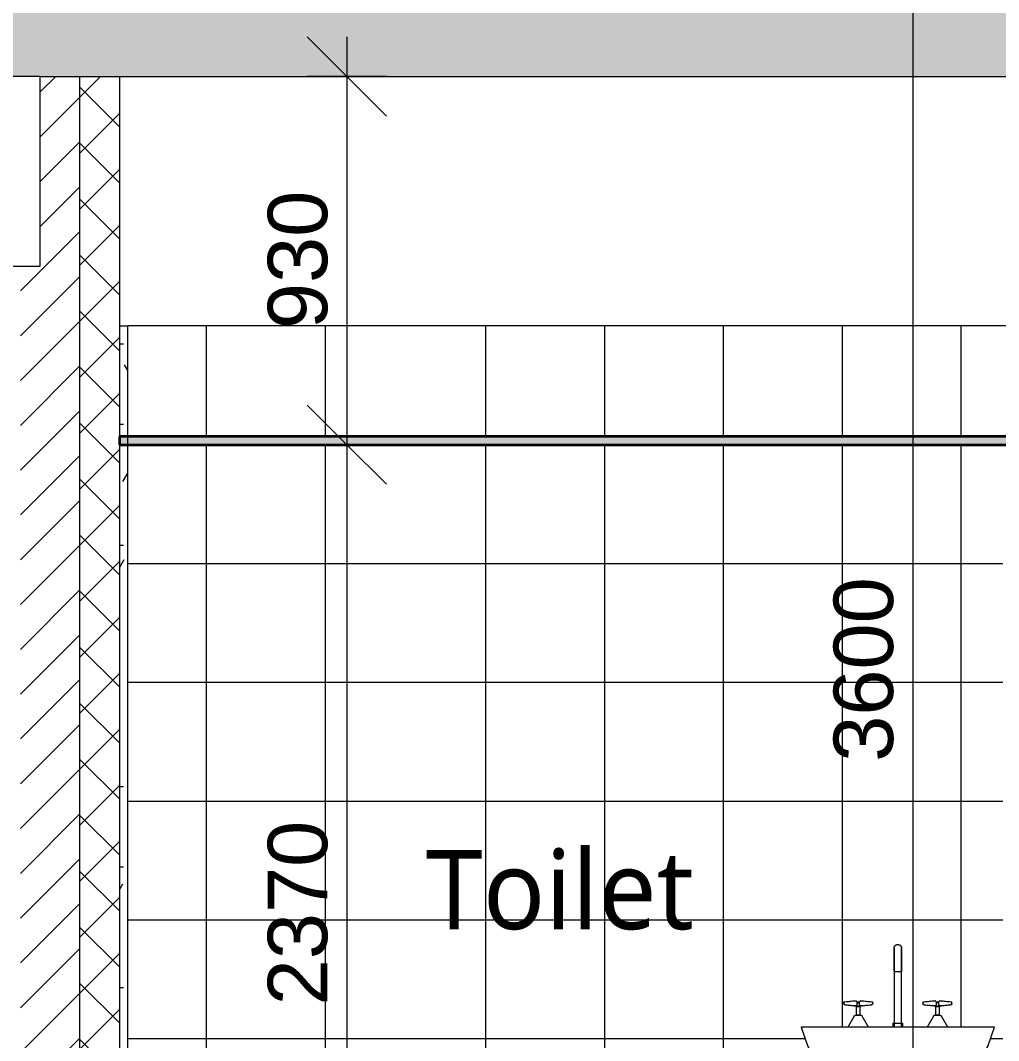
# Model space of a CAD drawing. Header units: millimetres. Extents: x -25665 to 25841, y -6376 to 15610.
# Drawn here: x 1872 to 4342, y 1315 to 3891 of the extents above; entities that cross this region are included whole.
import ezdxf

# ---------------------------------------------------------------- set-up
doc = ezdxf.new("R2010")
doc.units = ezdxf.units.MM
for name, color, linetype, lineweight in [('A-ANNO-DIMS', 211, 'Continuous', 9), ('A-ANNO-DIMS-100', 211, 'Continuous', 9), ('A-AREA-IDEN', 2, 'Continuous', 9), ('A-CLNG', 13, 'Continuous', 9), ('A-CLNG-PATT', 13, 'Continuous', 35), ('A-DETL-GENF', 92, 'Continuous', 9), ('A-DETL-THIN', 151, 'Continuous', 9), ('A-WALL', 113, 'Continuous', 9), ('A-WALL-PATT', 111, 'Continuous', 18), ('P-SANR-FIXT', 6, 'Continuous', 9)]:
    doc.layers.add(name, color=color, linetype=linetype, lineweight=lineweight)
doc.styles.add('Arial_4', font='arial.ttf', dxfattribs={"height": 150})
doc.styles.add('Lucida Sans Unicode', font='l_10646.ttf', dxfattribs={"height": 200})
doc.dimstyles.new('100', dxfattribs={"dimscale": 304.8, "dimtxt": 153.03891, "dimasz": 0.656168, "dimexe": 0.328084, "dimexo": 0.0625, "dimgap": 0.016404, "dimtad": 1, "dimdec": 0, "dimzin": 0, "dimdsep": 46, "dimtxsty": 'Arial_4', "dimblk1": 'OBLIQUE', "dimblk2": 'OBLIQUE', "dimsah": 1, "dimcen": 0.09, "dimdle": 0.328084, "dimazin": 0, "dimtfac": 1, "dimtdec": 4, "dimtix": 1, "dimtmove": 0, "dimatfit": 3, "dimfxl": 0.328084, "dimfxlon": 1, "dimtvp": 1, "dimtolj": 1, "dimtzin": 0, "dimarcsym": 2})

# ---------------------------------------------------------------- blocks, each defined once
blk = doc.blocks.new('Wall_Basin_with_optional_pedestal_taps_or_mixer_13910 - 500w x 420d wall w taps-606161-Section - D')
at = {"layer": 'P-SANR-FIXT'}
for p, q in [((4077.7, 1488.7), (4077.7, 1349.5)), ((4087.3, 1488.7), (4078, 1488.7)), ((4096.5, 1488.7), (4087.3, 1488.7)), ((4096.8, 1349.5), (4096.8, 1488.7)), ((4074.6, 1359.5), (4074.6, 1349.5)), ((4074.6, 1359.5), (4100, 1359.5)), ((4100, 1349.5), (4100, 1359.5))]:
    blk.add_line(p, q, dxfattribs=at)
at = {"layer": 'P-SANR-FIXT', "flags": 128}
for points in [[(4077.7, 1548.4), (4077.7, 1548.8), (4077.8, 1549.2), (4077.8, 1549.6), (4077.8, 1550), (4077.9, 1550.3), (4078, 1550.7), (4078.1, 1551.1), (4078.2, 1551.4), (4078.3, 1551.8), (4078.5, 1552.2), (4078.6, 1552.5), (4078.8, 1552.8), (4079, 1553.2), (4079.2, 1553.5), (4079.4, 1553.8), (4079.6, 1554.1), (4079.8, 1554.4), (4080.1, 1554.7), (4080.3, 1555), (4080.6, 1555.3), (4080.9, 1555.5), (4081.2, 1555.8), (4081.5, 1556), (4081.8, 1556.2), (4082.1, 1556.5), (4082.4, 1556.7), (4082.8, 1556.8), (4083.1, 1557), (4083.4, 1557.2), (4083.8, 1557.3), (4084.2, 1557.5), (4084.5, 1557.6), (4084.9, 1557.7), (4085.3, 1557.8), (4085.6, 1557.8), (4086, 1557.9), (4086.4, 1557.9), (4086.8, 1558), (4087.1, 1558), (4087.3, 1558)], [(4077.7, 1488.7), (4077.7, 1491.1), (4077.7, 1493.4), (4077.7, 1495.8), (4077.7, 1498.2), (4077.7, 1500.5), (4077.7, 1502.9), (4077.7, 1505.2), (4077.7, 1507.5), (4077.7, 1509.7), (4077.7, 1511.9), (4077.7, 1514.1), (4077.7, 1516.3), (4077.7, 1518.4), (4077.7, 1520.4), (4077.7, 1522.4), (4077.7, 1524.4), (4077.7, 1526.3), (4077.7, 1528.1), (4077.7, 1529.8), (4077.7, 1531.5), (4077.7, 1533.2), (4077.7, 1534.7), (4077.7, 1536.2), (4077.7, 1537.6), (4077.7, 1539), (4077.7, 1540.2), (4077.7, 1541.4), (4077.7, 1542.5), (4077.7, 1543.5), (4077.7, 1544.4), (4077.7, 1545.2), (4077.7, 1545.9), (4077.7, 1546.6), (4077.7, 1547.1), (4077.7, 1547.6), (4077.7, 1547.9), (4077.7, 1548.2), (4077.7, 1548.4), (4077.7, 1548.4), (4077.7, 1548.4)], [(4077.7, 1548.4), (4077.7, 1548.4), (4077.7, 1548.3), (4077.7, 1548), (4077.7, 1547.7), (4077.7, 1547.3), (4077.7, 1546.7), (4077.7, 1546.1), (4077.7, 1545.4), (4077.7, 1544.6), (4077.7, 1543.7), (4077.7, 1542.8), (4077.7, 1541.7), (4077.7, 1540.5), (4077.7, 1539.3), (4077.7, 1538), (4077.7, 1536.6), (4077.7, 1535.1), (4077.7, 1533.6), (4077.7, 1532), (4077.7, 1530.3), (4077.7, 1528.6), (4077.7, 1526.8), (4077.7, 1524.9), (4077.7, 1522.9), (4077.7, 1521), (4077.7, 1518.9), (4077.7, 1516.8), (4077.7, 1514.7), (4077.7, 1512.5), (4077.7, 1510.3), (4077.7, 1508.1), (4077.7, 1505.8), (4077.7, 1503.5), (4077.7, 1501.2), (4077.7, 1498.8), (4077.7, 1496.5), (4077.7, 1494.1), (4077.7, 1491.7), (4077.7, 1489.3), (4077.7, 1488.7)], [(4087.3, 1558), (4087.6, 1558), (4088, 1557.9), (4088.4, 1557.9), (4088.8, 1557.8), (4089.1, 1557.8), (4089.5, 1557.7), (4089.9, 1557.6), (4090.2, 1557.5), (4090.6, 1557.4), (4091, 1557.2), (4091.3, 1557.1), (4091.6, 1556.9), (4092, 1556.7), (4092.3, 1556.5), (4092.6, 1556.3), (4092.9, 1556.1), (4093.2, 1555.9), (4093.5, 1555.6), (4093.8, 1555.3), (4094.1, 1555.1), (4094.3, 1554.8), (4094.6, 1554.5), (4094.8, 1554.2), (4095.1, 1553.9), (4095.3, 1553.6), (4095.5, 1553.3), (4095.7, 1552.9), (4095.8, 1552.6), (4096, 1552.2), (4096.1, 1551.9), (4096.3, 1551.5), (4096.4, 1551.2), (4096.5, 1550.8), (4096.6, 1550.4), (4096.6, 1550.1), (4096.7, 1549.7), (4096.7, 1549.3), (4096.8, 1548.9), (4096.8, 1548.5), (4096.8, 1548.4)], [(4096.8, 1488.7), (4096.8, 1491.1), (4096.8, 1493.4), (4096.8, 1495.8), (4096.8, 1498.2), (4096.8, 1500.5), (4096.8, 1502.9), (4096.8, 1505.2), (4096.8, 1507.5), (4096.8, 1509.7), (4096.8, 1511.9), (4096.8, 1514.1), (4096.8, 1516.3), (4096.8, 1518.4), (4096.8, 1520.4), (4096.8, 1522.4), (4096.8, 1524.4), (4096.8, 1526.3), (4096.8, 1528.1), (4096.8, 1529.8), (4096.8, 1531.5), (4096.8, 1533.2), (4096.8, 1534.7), (4096.8, 1536.2), (4096.8, 1537.6), (4096.8, 1539), (4096.8, 1540.2), (4096.8, 1541.4), (4096.8, 1542.5), (4096.8, 1543.5), (4096.8, 1544.4), (4096.8, 1545.2), (4096.8, 1545.9), (4096.8, 1546.6), (4096.8, 1547.1), (4096.8, 1547.6), (4096.8, 1547.9), (4096.8, 1548.2), (4096.8, 1548.4), (4096.8, 1548.4), (4096.8, 1548.4)], [(4096.8, 1548.4), (4096.8, 1548.4), (4096.8, 1548.3), (4096.8, 1548), (4096.8, 1547.7), (4096.8, 1547.3), (4096.8, 1546.7), (4096.8, 1546.1), (4096.8, 1545.4), (4096.8, 1544.6), (4096.8, 1543.7), (4096.8, 1542.8), (4096.8, 1541.7), (4096.8, 1540.5), (4096.8, 1539.3), (4096.8, 1538), (4096.8, 1536.6), (4096.8, 1535.1), (4096.8, 1533.6), (4096.8, 1532), (4096.8, 1530.3), (4096.8, 1528.6), (4096.8, 1526.8), (4096.8, 1524.9), (4096.8, 1522.9), (4096.8, 1521), (4096.8, 1518.9), (4096.8, 1516.8), (4096.8, 1514.7), (4096.8, 1512.5), (4096.8, 1510.3), (4096.8, 1508.1), (4096.8, 1505.8), (4096.8, 1503.5), (4096.8, 1501.2), (4096.8, 1498.8), (4096.8, 1496.5), (4096.8, 1494.1), (4096.8, 1491.7), (4096.8, 1489.3), (4096.8, 1488.7)], [(3843.4, 1349.5), (3859.9, 1300.5), (3886.3, 1255.9), (3921.2, 1217.6), (3963.3, 1187.4), (4010.7, 1166.5), (4061.4, 1155.9), (4113.1, 1155.9), (4163.8, 1166.5), (4211.2, 1187.4), (4253.3, 1217.6), (4288.2, 1255.9), (4314.6, 1300.5), (4331.1, 1349.5)]]:
    blk.add_lwpolyline(points, dxfattribs=at)
at = {"layer": 'P-SANR-FIXT'}
for points, knots in [([(4331.1, 1349.5), (4331.1, 1349.5), (4330.5, 1349.5), (4328.2, 1349.5), (4325.4, 1349.5), (4322, 1349.5), (4316.7, 1349.5), (4308.8, 1349.5), (4296.3, 1349.5), (4277.2, 1349.5), (4250, 1349.5), (4219.6, 1349.5), (4186.7, 1349.5), (4155.2, 1349.5), (4126.1, 1349.5), (4100.4, 1349.5), (4074.3, 1349.5), (4048.1, 1349.5), (4022.4, 1349.5), (3988.8, 1349.5), (3948.7, 1349.5), (3906, 1349.5), (3877.3, 1349.5), (3860.2, 1349.5), (3850.6, 1349.5), (3844.7, 1349.5), (3843.4, 1349.5), (3843.4, 1349.5)], [-1, -1, -1, -1, -0.974537, -0.949074, -0.936343, -0.923611, -0.898148, -0.872685, -0.847222, -0.796296, -0.74537, -0.694444, -0.643519, -0.592593, -0.555556, -0.518519, -0.481481, -0.444444, -0.407407, -0.37037, -0.296296, -0.222222, -0.148148, -0.111111, -0.074074, -0.037037, 0, 0, 0, 0]), ([(4062.3, 1155.8), (4062.3, 1155.8), (4062.5, 1155.7), (4063.6, 1155.6), (4065.5, 1155.5), (4068, 1155.3), (4071.1, 1155), (4074.7, 1154.8), (4078.7, 1154.7), (4082.4, 1154.6), (4085.6, 1154.5), (4089.3, 1154.5), (4093.7, 1154.6), (4098.1, 1154.8), (4101.1, 1154.9), (4103.4, 1155), (4105.4, 1155.2), (4107.7, 1155.4), (4111.1, 1155.7), (4112.2, 1155.8), (4112.3, 1155.8)], [0, 0, 0, 0, 0.055556, 0.111111, 0.166667, 0.222222, 0.277778, 0.333333, 0.388889, 0.444444, 0.479167, 0.513889, 0.583333, 0.652778, 0.6875, 0.722222, 0.756944, 0.791667, 0.861111, 1, 1, 1, 1]), ([(4112.3, 1155.8), (4112.2, 1155.8), (4112, 1155.7), (4110.9, 1155.6), (4109, 1155.5), (4106.5, 1155.3), (4103.4, 1155), (4099.8, 1154.8), (4095.8, 1154.7), (4092.1, 1154.6), (4088.9, 1154.5), (4085.2, 1154.5), (4080.8, 1154.6), (4076.4, 1154.8), (4073.4, 1154.9), (4071.2, 1155), (4069.1, 1155.2), (4066.8, 1155.4), (4063.4, 1155.7), (4062.3, 1155.8), (4062.3, 1155.8)], [0, 0, 0, 0, 0.055556, 0.111111, 0.166667, 0.222222, 0.277778, 0.333333, 0.388889, 0.444444, 0.479167, 0.513889, 0.583333, 0.652778, 0.6875, 0.722222, 0.756944, 0.791667, 0.861111, 1, 1, 1, 1])]:
    blk.add_open_spline(points, degree=3, knots=knots, dxfattribs=at)
blk = doc.blocks.new('RC-Tap horizontal face - Tap-606157-Section - D')
at = {"layer": 'P-SANR-FIXT'}
for p, q in [((4182.3, 1415.5), (4150.5, 1412.2)), ((4150.5, 1412.2), (4150.5, 1409)), ((4150.6, 1412.2), (4150.6, 1409)), ((4153.2, 1406), (4178.9, 1403.3)), ((4178.9, 1403.3), (4178.9, 1401.2)), ((4181.3, 1415), (4179.2, 1415)), ((4179.2, 1403.5), (4181.3, 1403.5)), ((4180, 1403.3), (4187.3, 1403.3)), ((4187.3, 1401.2), (4181.3, 1401.2)), ((4182.3, 1401.2), (4182.3, 1379.5)), ((4182.4, 1401.2), (4182.4, 1401.2)), ((4183.7, 1401.2), (4187.3, 1401.2)), ((4184.6, 1409), (4184.6, 1412.2)), ((4184.6, 1412.2), (4184.6, 1409)), ((4184.6, 1412.2), (4187.3, 1412.2)), ((4187.3, 1412.2), (4184.6, 1412.2)), ((4187.3, 1415.5), (4187.3, 1415.5)), ((4187.3, 1415.5), (4187.3, 1415.5)), ((4187.3, 1412.2), (4189.9, 1412.2)), ((4189.9, 1412.2), (4187.3, 1412.2)), ((4187.3, 1403.3), (4194.5, 1403.3)), ((4193.2, 1401.2), (4187.3, 1401.2)), ((4187.3, 1401.2), (4190.8, 1401.2)), ((4189.9, 1412.2), (4189.9, 1409)), ((4189.9, 1409), (4189.9, 1412.2)), ((4192.1, 1401.2), (4192.1, 1401.2)), ((4224, 1412.2), (4192.3, 1415.5)), ((4192.3, 1379.5), (4192.3, 1401.2)), ((4195.3, 1415), (4193.2, 1415)), ((4193.2, 1403.5), (4195.3, 1403.5)), ((4195.6, 1403.3), (4221.3, 1406)), ((4195.6, 1401.2), (4195.6, 1403.3)), ((4223.9, 1409), (4223.9, 1412.2)), ((4224, 1409), (4224, 1412.2)), ((4177.1, 1377), (4161.3, 1349.5)), ((4187.3, 1379.5), (4182.4, 1379.5)), ((4192.1, 1379.5), (4187.3, 1379.5)), ((4213.3, 1349.5), (4197.4, 1377))]:
    blk.add_line(p, q, dxfattribs=at)
at = {"layer": 'P-SANR-FIXT', "flags": 128}
for points in [[(4153.2, 1406), (4153.1, 1406), (4153, 1406.1), (4152.9, 1406.1), (4152.8, 1406.1), (4152.6, 1406.2), (4152.5, 1406.2), (4152.4, 1406.2), (4152.3, 1406.3), (4152.2, 1406.3), (4152.1, 1406.4), (4152, 1406.4), (4151.9, 1406.5), (4151.8, 1406.6), (4151.7, 1406.7), (4151.6, 1406.7), (4151.5, 1406.8), (4151.4, 1406.9), (4151.3, 1407), (4151.3, 1407.1), (4151.2, 1407.2), (4151.1, 1407.3), (4151, 1407.4), (4151, 1407.5), (4150.9, 1407.6), (4150.9, 1407.7), (4150.8, 1407.8), (4150.8, 1407.9), (4150.7, 1408), (4150.7, 1408.1), (4150.6, 1408.2), (4150.6, 1408.3), (4150.6, 1408.5), (4150.6, 1408.6), (4150.6, 1408.7), (4150.5, 1408.8), (4150.5, 1408.9), (4150.5, 1409)], [(4224, 1409), (4224, 1408.9), (4224, 1408.8), (4223.9, 1408.7), (4223.9, 1408.5), (4223.9, 1408.4), (4223.9, 1408.3), (4223.8, 1408.2), (4223.8, 1408.1), (4223.8, 1408), (4223.7, 1407.8), (4223.7, 1407.7), (4223.6, 1407.6), (4223.6, 1407.5), (4223.5, 1407.4), (4223.4, 1407.3), (4223.4, 1407.2), (4223.3, 1407.1), (4223.2, 1407), (4223.1, 1406.9), (4223.1, 1406.9), (4223, 1406.8), (4222.9, 1406.7), (4222.8, 1406.6), (4222.7, 1406.6), (4222.6, 1406.5), (4222.5, 1406.4), (4222.4, 1406.4), (4222.3, 1406.3), (4222.2, 1406.3), (4222, 1406.2), (4221.9, 1406.2), (4221.8, 1406.1), (4221.7, 1406.1), (4221.6, 1406.1), (4221.5, 1406.1), (4221.4, 1406), (4221.3, 1406)], [(4177.1, 1377), (4177.2, 1377.2), (4177.3, 1377.3), (4177.4, 1377.5), (4177.6, 1377.6), (4177.7, 1377.8), (4177.8, 1377.9), (4178, 1378.1), (4178.1, 1378.2), (4178.3, 1378.4), (4178.4, 1378.5), (4178.6, 1378.6), (4178.8, 1378.7), (4178.9, 1378.8), (4179.1, 1378.9), (4179.3, 1379), (4179.5, 1379.1), (4179.6, 1379.2), (4179.8, 1379.2), (4180, 1379.3), (4180.2, 1379.3), (4180.4, 1379.4), (4180.6, 1379.4), (4180.8, 1379.4), (4181, 1379.5), (4181.2, 1379.5), (4181.4, 1379.5), (4181.4, 1379.5)], [(4187.3, 1379.5), (4187, 1379.5), (4186.8, 1379.5), (4186.6, 1379.5), (4186.3, 1379.5), (4186.1, 1379.5), (4185.9, 1379.5), (4185.6, 1379.5), (4185.4, 1379.5), (4185.2, 1379.5), (4185, 1379.5), (4184.8, 1379.5), (4184.6, 1379.5), (4184.4, 1379.5), (4184.2, 1379.5), (4184, 1379.5), (4183.8, 1379.5), (4183.6, 1379.5), (4183.4, 1379.5), (4183.2, 1379.5), (4183.1, 1379.5), (4182.9, 1379.5), (4182.8, 1379.5), (4182.6, 1379.5), (4182.5, 1379.5), (4182.4, 1379.5), (4182.2, 1379.5), (4182.1, 1379.5), (4182, 1379.5), (4181.9, 1379.5), (4181.8, 1379.5), (4181.8, 1379.5), (4181.7, 1379.5), (4181.6, 1379.5), (4181.6, 1379.5), (4181.5, 1379.5), (4181.5, 1379.5), (4181.5, 1379.5), (4181.4, 1379.5), (4181.4, 1379.5)], [(4181.4, 1379.5), (4181.4, 1379.5), (4181.5, 1379.5), (4181.5, 1379.5), (4181.5, 1379.5), (4181.6, 1379.5), (4181.6, 1379.5), (4181.7, 1379.5), (4181.7, 1379.5), (4181.8, 1379.5), (4181.9, 1379.5), (4182, 1379.5), (4182.1, 1379.5), (4182.2, 1379.5), (4182.3, 1379.5), (4182.5, 1379.5), (4182.6, 1379.5), (4182.7, 1379.5), (4182.9, 1379.5), (4183, 1379.5), (4183.2, 1379.5), (4183.4, 1379.5), (4183.5, 1379.5), (4183.7, 1379.5), (4183.9, 1379.5), (4184.1, 1379.5), (4184.3, 1379.5), (4184.5, 1379.5), (4184.7, 1379.5), (4184.9, 1379.5), (4185.1, 1379.5), (4185.4, 1379.5), (4185.6, 1379.5), (4185.8, 1379.5), (4186, 1379.5), (4186.3, 1379.5), (4186.5, 1379.5), (4186.7, 1379.5), (4187, 1379.5), (4187.2, 1379.5)], [(4187.3, 1379.5), (4187.5, 1379.5), (4187.7, 1379.5), (4187.9, 1379.5), (4188.2, 1379.5), (4188.4, 1379.5), (4188.6, 1379.5), (4188.9, 1379.5), (4189.1, 1379.5), (4189.3, 1379.5), (4189.5, 1379.5), (4189.7, 1379.5), (4189.9, 1379.5), (4190.1, 1379.5), (4190.3, 1379.5), (4190.5, 1379.5), (4190.7, 1379.5), (4190.9, 1379.5), (4191.1, 1379.5), (4191.3, 1379.5), (4191.4, 1379.5), (4191.6, 1379.5), (4191.7, 1379.5), (4191.9, 1379.5), (4192, 1379.5), (4192.1, 1379.5), (4192.3, 1379.5), (4192.4, 1379.5), (4192.5, 1379.5), (4192.6, 1379.5), (4192.7, 1379.5), (4192.7, 1379.5), (4192.8, 1379.5), (4192.9, 1379.5), (4192.9, 1379.5), (4193, 1379.5), (4193, 1379.5), (4193, 1379.5), (4193.1, 1379.5), (4193.1, 1379.5)], [(4193.1, 1379.5), (4193.1, 1379.5), (4193, 1379.5), (4193, 1379.5), (4193, 1379.5), (4192.9, 1379.5), (4192.9, 1379.5), (4192.8, 1379.5), (4192.8, 1379.5), (4192.7, 1379.5), (4192.6, 1379.5), (4192.5, 1379.5), (4192.4, 1379.5), (4192.3, 1379.5), (4192.2, 1379.5), (4192, 1379.5), (4191.9, 1379.5), (4191.8, 1379.5), (4191.6, 1379.5), (4191.5, 1379.5), (4191.3, 1379.5), (4191.1, 1379.5), (4191, 1379.5), (4190.8, 1379.5), (4190.6, 1379.5), (4190.4, 1379.5), (4190.2, 1379.5), (4190, 1379.5), (4189.8, 1379.5), (4189.6, 1379.5), (4189.4, 1379.5), (4189.1, 1379.5), (4188.9, 1379.5), (4188.7, 1379.5), (4188.5, 1379.5), (4188.2, 1379.5), (4188, 1379.5), (4187.8, 1379.5), (4187.5, 1379.5), (4187.3, 1379.5), (4187.3, 1379.5)], [(4193.1, 1379.5), (4193.3, 1379.5), (4193.5, 1379.5), (4193.7, 1379.5), (4193.9, 1379.4), (4194.1, 1379.4), (4194.3, 1379.3), (4194.4, 1379.3), (4194.6, 1379.2), (4194.8, 1379.2), (4195, 1379.1), (4195.2, 1379), (4195.4, 1378.9), (4195.5, 1378.8), (4195.7, 1378.7), (4195.9, 1378.6), (4196, 1378.5), (4196.2, 1378.4), (4196.4, 1378.2), (4196.5, 1378.1), (4196.7, 1378), (4196.8, 1377.8), (4196.9, 1377.7), (4197, 1377.5), (4197.2, 1377.4), (4197.3, 1377.2), (4197.4, 1377), (4197.4, 1377)]]:
    blk.add_lwpolyline(points, dxfattribs=at)
at = {"layer": 'P-SANR-FIXT'}
for points in [[(4176.3, 1414.8), (4172, 1414.4), (4163.5, 1413.5), (4154.9, 1412.6), (4150.6, 1412.2)], [(4152.6, 1406.2), (4152.4, 1406.3), (4152, 1406.5), (4151.4, 1407), (4151, 1407.6), (4150.8, 1408), (4150.7, 1408.3)], [(4153.3, 1406), (4157.2, 1405.6), (4164.8, 1404.8), (4172.5, 1404.1), (4176.3, 1403.7)], [(4176.3, 1403.7), (4176.6, 1403.7), (4177.2, 1403.6), (4178, 1403.6), (4178.7, 1403.5), (4179.1, 1403.5), (4179.2, 1403.5)], [(4182.4, 1414.9), (4182.5, 1414.9), (4182.7, 1414.9), (4182.8, 1414.8), (4182.8, 1414.8)], [(4182.8, 1403.7), (4182.8, 1403.7), (4182.7, 1403.6), (4182.5, 1403.6), (4182.4, 1403.6)], [(4184.6, 1412.2), (4184.3, 1412.6), (4183.7, 1413.5), (4183.1, 1414.4), (4182.8, 1414.8)], [(4182.8, 1403.7), (4183.1, 1404.1), (4183.7, 1404.8), (4184.2, 1405.6), (4184.5, 1406)], [(4191.7, 1414.8), (4191.4, 1414.4), (4190.8, 1413.5), (4190.2, 1412.6), (4189.9, 1412.2)], [(4190, 1406), (4190.3, 1405.6), (4190.9, 1404.8), (4191.4, 1404.1), (4191.7, 1403.7)], [(4191.7, 1414.8), (4191.7, 1414.8), (4191.8, 1414.9), (4192, 1414.9), (4192.1, 1414.9)], [(4191.7, 1403.7), (4191.7, 1403.7), (4191.8, 1403.6), (4192.1, 1403.6), (4192.6, 1403.5), (4193, 1403.5), (4193.2, 1403.5)], [(4192.1, 1403.6), (4192, 1403.6), (4191.8, 1403.6), (4191.7, 1403.7), (4191.7, 1403.7)], [(4223.9, 1412.2), (4219.6, 1412.6), (4211, 1413.5), (4202.5, 1414.4), (4198.2, 1414.8)], [(4198.2, 1403.7), (4202, 1404.1), (4209.7, 1404.8), (4217.3, 1405.6), (4221.2, 1406)], [(4223.8, 1408.3), (4223.7, 1408), (4223.5, 1407.6), (4223.1, 1407), (4222.5, 1406.5), (4222.1, 1406.3), (4221.9, 1406.2)]]:
    blk.add_open_spline(points, degree=3, dxfattribs=at)
for points, knots in [([(4150.6, 1409), (4150.6, 1408.5), (4150.8, 1407.8), (4151.4, 1407), (4152.1, 1406.3), (4152.8, 1406.1), (4153.3, 1406)], [0, 0, 0, 0, 0.333333, 0.5, 0.666667, 1, 1, 1, 1]), ([(4179.2, 1415), (4178.9, 1415), (4178.2, 1415), (4177.2, 1414.9), (4176.6, 1414.8), (4176.3, 1414.8)], [0, 0, 0, 0, 0.5, 0.75, 1, 1, 1, 1]), ([(4182.8, 1414.8), (4182.8, 1414.8), (4182.7, 1414.9), (4182.3, 1415), (4181.7, 1415), (4181.3, 1415)], [0, 0, 0, 0, 0.25, 0.5, 1, 1, 1, 1]), ([(4181.3, 1403.5), (4181.7, 1403.5), (4182.3, 1403.5), (4182.7, 1403.6), (4182.8, 1403.7), (4182.8, 1403.7)], [0, 0, 0, 0, 0.5, 0.75, 1, 1, 1, 1]), ([(4184.5, 1406), (4184.5, 1406.1), (4184.5, 1406.3), (4184.6, 1407), (4184.6, 1407.8), (4184.6, 1408.5), (4184.6, 1409)], [0, 0, 0, 0, 0.333333, 0.5, 0.666667, 1, 1, 1, 1]), ([(4189.9, 1409), (4189.9, 1408.5), (4189.9, 1407.8), (4189.9, 1407), (4190, 1406.3), (4190, 1406.1), (4190, 1406)], [0, 0, 0, 0, 0.333333, 0.5, 0.666667, 1, 1, 1, 1]), ([(4193.2, 1415), (4192.8, 1415), (4192.2, 1415), (4191.8, 1414.9), (4191.7, 1414.8), (4191.7, 1414.8)], [0, 0, 0, 0, 0.5, 0.75, 1, 1, 1, 1]), ([(4198.2, 1414.8), (4197.9, 1414.8), (4197.3, 1414.9), (4196.3, 1415), (4195.6, 1415), (4195.3, 1415)], [0, 0, 0, 0, 0.25, 0.5, 1, 1, 1, 1]), ([(4195.3, 1403.5), (4195.6, 1403.5), (4196.3, 1403.5), (4197.3, 1403.6), (4197.9, 1403.7), (4198.2, 1403.7)], [0, 0, 0, 0, 0.5, 0.75, 1, 1, 1, 1]), ([(4221.2, 1406), (4221.7, 1406.1), (4222.4, 1406.3), (4223.1, 1407), (4223.7, 1407.8), (4223.9, 1408.5), (4223.9, 1409)], [0, 0, 0, 0, 0.333333, 0.5, 0.666667, 1, 1, 1, 1])]:
    blk.add_open_spline(points, degree=3, knots=knots, dxfattribs=at)
blk = doc.blocks.new('RC-Tap horizontal face - Tap-V3-Section - D')
at = {"layer": 'P-SANR-FIXT'}
for p, q in [((3982.3, 1415.5), (3950.5, 1412.2)), ((3950.5, 1412.2), (3950.5, 1409)), ((3950.6, 1412.2), (3950.6, 1409)), ((3953.2, 1406), (3978.9, 1403.3)), ((3978.9, 1403.3), (3978.9, 1401.2)), ((3981.3, 1415), (3979.2, 1415)), ((3979.2, 1403.5), (3981.3, 1403.5)), ((3980, 1403.3), (3987.3, 1403.3)), ((3987.3, 1401.2), (3981.9, 1401.2)), ((3982.3, 1401.2), (3982.3, 1379.5)), ((3982.4, 1401.2), (3982.4, 1401.2)), ((3983.7, 1401.2), (3987.3, 1401.2)), ((3984.6, 1409), (3984.6, 1412.2)), ((3984.6, 1412.2), (3984.6, 1409)), ((3984.6, 1412.2), (3987.3, 1412.2)), ((3987.3, 1412.2), (3984.6, 1412.2)), ((3987.3, 1415.5), (3987.3, 1415.5)), ((3987.3, 1415.5), (3987.3, 1415.5)), ((3987.3, 1412.2), (3989.9, 1412.2)), ((3989.9, 1412.2), (3987.3, 1412.2)), ((3987.3, 1403.3), (3994.5, 1403.3)), ((3993.2, 1401.2), (3987.3, 1401.2)), ((3987.3, 1401.2), (3990.8, 1401.2)), ((3989.9, 1412.2), (3989.9, 1409)), ((3989.9, 1409), (3989.9, 1412.2)), ((3992.1, 1401.2), (3992.1, 1401.2)), ((4024, 1412.2), (3992.3, 1415.5)), ((3992.3, 1379.5), (3992.3, 1401.2)), ((3995.3, 1415), (3993.2, 1415)), ((3993.2, 1403.5), (3995.3, 1403.5)), ((3995.6, 1403.3), (4021.3, 1406)), ((3995.6, 1401.2), (3995.6, 1403.3)), ((4023.9, 1409), (4023.9, 1412.2)), ((4024, 1409), (4024, 1412.2)), ((3977.1, 1377), (3961.3, 1349.5)), ((3987.3, 1379.5), (3982.4, 1379.5)), ((3992.1, 1379.5), (3987.3, 1379.5)), ((4013.3, 1349.5), (3997.4, 1377))]:
    blk.add_line(p, q, dxfattribs=at)
at = {"layer": 'P-SANR-FIXT', "flags": 128}
for points in [[(3953.2, 1406), (3953.1, 1406), (3953, 1406.1), (3952.9, 1406.1), (3952.8, 1406.1), (3952.6, 1406.2), (3952.5, 1406.2), (3952.4, 1406.2), (3952.3, 1406.3), (3952.2, 1406.3), (3952.1, 1406.4), (3952, 1406.4), (3951.9, 1406.5), (3951.8, 1406.6), (3951.7, 1406.7), (3951.6, 1406.7), (3951.5, 1406.8), (3951.4, 1406.9), (3951.3, 1407), (3951.3, 1407.1), (3951.2, 1407.2), (3951.1, 1407.3), (3951, 1407.4), (3951, 1407.5), (3950.9, 1407.6), (3950.9, 1407.7), (3950.8, 1407.8), (3950.8, 1407.9), (3950.7, 1408), (3950.7, 1408.1), (3950.6, 1408.2), (3950.6, 1408.3), (3950.6, 1408.5), (3950.6, 1408.6), (3950.6, 1408.7), (3950.5, 1408.8), (3950.5, 1408.9), (3950.5, 1409)], [(4024, 1409), (4024, 1408.9), (4024, 1408.8), (4023.9, 1408.7), (4023.9, 1408.5), (4023.9, 1408.4), (4023.9, 1408.3), (4023.8, 1408.2), (4023.8, 1408.1), (4023.8, 1408), (4023.7, 1407.8), (4023.7, 1407.7), (4023.6, 1407.6), (4023.6, 1407.5), (4023.5, 1407.4), (4023.4, 1407.3), (4023.4, 1407.2), (4023.3, 1407.1), (4023.2, 1407), (4023.1, 1406.9), (4023.1, 1406.9), (4023, 1406.8), (4022.9, 1406.7), (4022.8, 1406.6), (4022.7, 1406.6), (4022.6, 1406.5), (4022.5, 1406.4), (4022.4, 1406.4), (4022.3, 1406.3), (4022.2, 1406.3), (4022, 1406.2), (4021.9, 1406.2), (4021.8, 1406.1), (4021.7, 1406.1), (4021.6, 1406.1), (4021.5, 1406.1), (4021.4, 1406), (4021.3, 1406)], [(3977.1, 1377), (3977.2, 1377.2), (3977.3, 1377.3), (3977.4, 1377.5), (3977.6, 1377.6), (3977.7, 1377.8), (3977.8, 1377.9), (3978, 1378.1), (3978.1, 1378.2), (3978.3, 1378.4), (3978.4, 1378.5), (3978.6, 1378.6), (3978.8, 1378.7), (3978.9, 1378.8), (3979.1, 1378.9), (3979.3, 1379), (3979.5, 1379.1), (3979.6, 1379.2), (3979.8, 1379.2), (3980, 1379.3), (3980.2, 1379.3), (3980.4, 1379.4), (3980.6, 1379.4), (3980.8, 1379.4), (3981, 1379.5), (3981.2, 1379.5), (3981.4, 1379.5), (3981.4, 1379.5)], [(3987.3, 1379.5), (3987, 1379.5), (3986.8, 1379.5), (3986.6, 1379.5), (3986.3, 1379.5), (3986.1, 1379.5), (3985.9, 1379.5), (3985.6, 1379.5), (3985.4, 1379.5), (3985.2, 1379.5), (3985, 1379.5), (3984.8, 1379.5), (3984.6, 1379.5), (3984.4, 1379.5), (3984.2, 1379.5), (3984, 1379.5), (3983.8, 1379.5), (3983.6, 1379.5), (3983.4, 1379.5), (3983.2, 1379.5), (3983.1, 1379.5), (3982.9, 1379.5), (3982.8, 1379.5), (3982.6, 1379.5), (3982.5, 1379.5), (3982.4, 1379.5), (3982.2, 1379.5), (3982.1, 1379.5), (3982, 1379.5), (3981.9, 1379.5), (3981.8, 1379.5), (3981.8, 1379.5), (3981.7, 1379.5), (3981.6, 1379.5), (3981.6, 1379.5), (3981.5, 1379.5), (3981.5, 1379.5), (3981.5, 1379.5), (3981.4, 1379.5), (3981.4, 1379.5)], [(3981.4, 1379.5), (3981.4, 1379.5), (3981.5, 1379.5), (3981.5, 1379.5), (3981.5, 1379.5), (3981.6, 1379.5), (3981.6, 1379.5), (3981.7, 1379.5), (3981.7, 1379.5), (3981.8, 1379.5), (3981.9, 1379.5)], [(3981.9, 1379.5), (3982, 1379.5), (3982.1, 1379.5), (3982.2, 1379.5), (3982.3, 1379.5), (3982.5, 1379.5), (3982.6, 1379.5), (3982.7, 1379.5), (3982.9, 1379.5), (3983, 1379.5), (3983.2, 1379.5), (3983.4, 1379.5), (3983.5, 1379.5), (3983.7, 1379.5), (3983.9, 1379.5), (3984.1, 1379.5), (3984.3, 1379.5), (3984.5, 1379.5), (3984.7, 1379.5), (3984.9, 1379.5), (3985.1, 1379.5), (3985.4, 1379.5), (3985.6, 1379.5), (3985.8, 1379.5), (3986, 1379.5), (3986.3, 1379.5), (3986.5, 1379.5), (3986.7, 1379.5), (3987, 1379.5), (3987.2, 1379.5)], [(3987.3, 1379.5), (3987.5, 1379.5), (3987.7, 1379.5), (3987.9, 1379.5), (3988.2, 1379.5), (3988.4, 1379.5), (3988.6, 1379.5), (3988.9, 1379.5), (3989.1, 1379.5), (3989.3, 1379.5), (3989.5, 1379.5), (3989.7, 1379.5), (3989.9, 1379.5), (3990.1, 1379.5), (3990.3, 1379.5), (3990.5, 1379.5), (3990.7, 1379.5), (3990.9, 1379.5), (3991.1, 1379.5), (3991.3, 1379.5), (3991.4, 1379.5), (3991.6, 1379.5), (3991.7, 1379.5), (3991.9, 1379.5), (3992, 1379.5), (3992.1, 1379.5), (3992.3, 1379.5), (3992.4, 1379.5), (3992.5, 1379.5), (3992.6, 1379.5), (3992.7, 1379.5), (3992.7, 1379.5), (3992.8, 1379.5), (3992.9, 1379.5), (3992.9, 1379.5), (3993, 1379.5), (3993, 1379.5), (3993, 1379.5), (3993.1, 1379.5), (3993.1, 1379.5)], [(3993.1, 1379.5), (3993.1, 1379.5), (3993, 1379.5), (3993, 1379.5), (3993, 1379.5), (3992.9, 1379.5), (3992.9, 1379.5), (3992.8, 1379.5), (3992.8, 1379.5), (3992.7, 1379.5), (3992.6, 1379.5), (3992.5, 1379.5), (3992.4, 1379.5), (3992.3, 1379.5), (3992.2, 1379.5), (3992, 1379.5), (3991.9, 1379.5), (3991.8, 1379.5), (3991.6, 1379.5), (3991.5, 1379.5), (3991.3, 1379.5), (3991.1, 1379.5), (3991, 1379.5), (3990.8, 1379.5), (3990.6, 1379.5), (3990.4, 1379.5), (3990.2, 1379.5), (3990, 1379.5), (3989.8, 1379.5), (3989.6, 1379.5), (3989.4, 1379.5), (3989.1, 1379.5), (3988.9, 1379.5), (3988.7, 1379.5), (3988.5, 1379.5), (3988.2, 1379.5), (3988, 1379.5), (3987.8, 1379.5), (3987.5, 1379.5), (3987.3, 1379.5), (3987.3, 1379.5)], [(3993.1, 1379.5), (3993.3, 1379.5), (3993.5, 1379.5), (3993.7, 1379.5), (3993.9, 1379.4), (3994.1, 1379.4), (3994.3, 1379.3), (3994.4, 1379.3), (3994.6, 1379.2), (3994.8, 1379.2), (3995, 1379.1), (3995.2, 1379), (3995.4, 1378.9), (3995.5, 1378.8), (3995.7, 1378.7), (3995.9, 1378.6), (3996, 1378.5), (3996.2, 1378.4), (3996.4, 1378.2), (3996.5, 1378.1), (3996.7, 1378), (3996.8, 1377.8), (3996.9, 1377.7), (3997, 1377.5), (3997.2, 1377.4), (3997.3, 1377.2), (3997.4, 1377), (3997.4, 1377)]]:
    blk.add_lwpolyline(points, dxfattribs=at)
at = {"layer": 'P-SANR-FIXT'}
for points in [[(3976.3, 1414.8), (3972, 1414.4), (3963.5, 1413.5), (3954.9, 1412.6), (3950.6, 1412.2)], [(3952.6, 1406.2), (3952.4, 1406.3), (3952, 1406.5), (3951.4, 1407), (3951, 1407.6), (3950.8, 1408), (3950.7, 1408.3)], [(3953.3, 1406), (3957.2, 1405.6), (3964.8, 1404.8), (3972.5, 1404.1), (3976.3, 1403.7)], [(3976.3, 1403.7), (3976.6, 1403.7), (3977.2, 1403.6), (3978, 1403.6), (3978.7, 1403.5), (3979.1, 1403.5), (3979.2, 1403.5)], [(3982.4, 1414.9), (3982.5, 1414.9), (3982.7, 1414.9), (3982.8, 1414.8), (3982.8, 1414.8)], [(3982.8, 1403.7), (3982.8, 1403.7), (3982.7, 1403.6), (3982.5, 1403.6), (3982.4, 1403.6)], [(3984.6, 1412.2), (3984.3, 1412.6), (3983.7, 1413.5), (3983.1, 1414.4), (3982.8, 1414.8)], [(3982.8, 1403.7), (3983.1, 1404.1), (3983.7, 1404.8), (3984.2, 1405.6), (3984.5, 1406)], [(3991.7, 1414.8), (3991.4, 1414.4), (3990.8, 1413.5), (3990.2, 1412.6), (3989.9, 1412.2)], [(3990, 1406), (3990.3, 1405.6), (3990.9, 1404.8), (3991.4, 1404.1), (3991.7, 1403.7)], [(3991.7, 1414.8), (3991.7, 1414.8), (3991.8, 1414.9), (3992, 1414.9), (3992.1, 1414.9)], [(3991.7, 1403.7), (3991.7, 1403.7), (3991.8, 1403.6), (3992.1, 1403.6), (3992.6, 1403.5), (3993, 1403.5), (3993.2, 1403.5)], [(3992.1, 1403.6), (3992, 1403.6), (3991.8, 1403.6), (3991.7, 1403.7), (3991.7, 1403.7)], [(4023.9, 1412.2), (4019.6, 1412.6), (4011, 1413.5), (4002.5, 1414.4), (3998.2, 1414.8)], [(3998.2, 1403.7), (4002, 1404.1), (4009.7, 1404.8), (4017.3, 1405.6), (4021.2, 1406)], [(4023.8, 1408.3), (4023.7, 1408), (4023.5, 1407.6), (4023.1, 1407), (4022.5, 1406.5), (4022.1, 1406.3), (4021.9, 1406.2)]]:
    blk.add_open_spline(points, degree=3, dxfattribs=at)
for points, knots in [([(3950.6, 1409), (3950.6, 1408.5), (3950.8, 1407.8), (3951.4, 1407), (3952.1, 1406.3), (3952.8, 1406.1), (3953.3, 1406)], [0, 0, 0, 0, 0.333333, 0.5, 0.666667, 1, 1, 1, 1]), ([(3979.2, 1415), (3978.9, 1415), (3978.2, 1415), (3977.2, 1414.9), (3976.6, 1414.8), (3976.3, 1414.8)], [0, 0, 0, 0, 0.5, 0.75, 1, 1, 1, 1]), ([(3982.8, 1414.8), (3982.8, 1414.8), (3982.7, 1414.9), (3982.3, 1415), (3981.7, 1415), (3981.3, 1415)], [0, 0, 0, 0, 0.25, 0.5, 1, 1, 1, 1]), ([(3981.3, 1403.5), (3981.7, 1403.5), (3982.3, 1403.5), (3982.7, 1403.6), (3982.8, 1403.7), (3982.8, 1403.7)], [0, 0, 0, 0, 0.5, 0.75, 1, 1, 1, 1]), ([(3984.5, 1406), (3984.5, 1406.1), (3984.5, 1406.3), (3984.6, 1407), (3984.6, 1407.8), (3984.6, 1408.5), (3984.6, 1409)], [0, 0, 0, 0, 0.333333, 0.5, 0.666667, 1, 1, 1, 1]), ([(3989.9, 1409), (3989.9, 1408.5), (3989.9, 1407.8), (3989.9, 1407), (3990, 1406.3), (3990, 1406.1), (3990, 1406)], [0, 0, 0, 0, 0.333333, 0.5, 0.666667, 1, 1, 1, 1]), ([(3993.2, 1415), (3992.8, 1415), (3992.2, 1415), (3991.8, 1414.9), (3991.7, 1414.8), (3991.7, 1414.8)], [0, 0, 0, 0, 0.5, 0.75, 1, 1, 1, 1]), ([(3998.2, 1414.8), (3997.9, 1414.8), (3997.3, 1414.9), (3996.3, 1415), (3995.6, 1415), (3995.3, 1415)], [0, 0, 0, 0, 0.25, 0.5, 1, 1, 1, 1]), ([(3995.3, 1403.5), (3995.6, 1403.5), (3996.3, 1403.5), (3997.3, 1403.6), (3997.9, 1403.7), (3998.2, 1403.7)], [0, 0, 0, 0, 0.5, 0.75, 1, 1, 1, 1]), ([(4021.2, 1406), (4021.7, 1406.1), (4022.4, 1406.3), (4023.1, 1407), (4023.7, 1407.8), (4023.9, 1408.5), (4023.9, 1409)], [0, 0, 0, 0, 0.333333, 0.5, 0.666667, 1, 1, 1, 1])]:
    blk.add_open_spline(points, degree=3, knots=knots, dxfattribs=at)
blk = doc.blocks.new('DIMBLOCK9-Section - D')
at = {"layer": 'A-ANNO-DIMS-100', "transparency": 16777216}
for p, q in [((2696.5, 3750), (2596.5, 3850)), ((2696.5, 3850), (2696.5, 2820)), ((2796.5, 3750), (2596.5, 3750)), ((2696.5, 3750), (2796.5, 3650)), ((2696.5, 3750), (2796.5, 3750)), ((2696.5, 2820), (2596.5, 2920)), ((2796.5, 2820), (2596.5, 2820)), ((2696.5, 2820), (2796.5, 2720)), ((2696.5, 2820), (2796.5, 2820))]:
    blk.add_line(p, q, dxfattribs=at)
at = {"layer": 'A-ANNO-DIMS-100', "color": 0, "transparency": 16777216, "insert": (2496.7, 3111.9), "char_height": 150, "width": 415.324, "attachment_point": 1, "rotation": 90, "line_spacing_factor": 0.941778, "style": 'Arial_4'}
blk.add_mtext('930', dxfattribs=at)
blk = doc.blocks.new('_Oblique')
at = {"color": 0, "linetype": 'ByBlock', "lineweight": -2}
blk.add_line((-0.5, -0.5), (0.5, 0.5), dxfattribs=at)
blk = doc.blocks.new('DIMBLOCK10-Section - D')
at = {"layer": 'A-ANNO-DIMS-100', "transparency": 16777216}
for p, q in [((2696.5, 2820), (2596.5, 2920)), ((2796.5, 2820), (2596.5, 2820)), ((2696.5, 2820), (2696.5, 350)), ((2696.5, 2820), (2796.5, 2720)), ((2696.5, 2820), (2796.5, 2820)), ((2696.5, 450), (2596.5, 550)), ((2796.5, 450), (2596.5, 450)), ((2696.5, 450), (2796.5, 350)), ((2696.5, 450), (2796.5, 450))]:
    blk.add_line(p, q, dxfattribs=at)
at = {"layer": 'A-ANNO-DIMS-100', "color": 0, "transparency": 16777216, "insert": (2496.7, 1404.3), "char_height": 150, "width": 553.765, "attachment_point": 1, "rotation": 90, "line_spacing_factor": 0.941778, "style": 'Arial_4'}
blk.add_mtext('2370', dxfattribs=at)
blk = doc.blocks.new('DIMBLOCK17-Section - D')
at = {"layer": 'A-ANNO-DIMS-100', "transparency": 16777216}
for p, q in [((4125, 4050), (4025, 4150)), ((4225, 4050), (4025, 4050)), ((4125, 4050), (4125, 350)), ((4125, 4050), (4225, 3950)), ((4125, 4050), (4225, 4050)), ((4125, 450), (4025, 550)), ((4225, 450), (4025, 450)), ((4125, 450), (4225, 350)), ((4125, 450), (4225, 450))]:
    blk.add_line(p, q, dxfattribs=at)
at = {"layer": 'A-ANNO-DIMS-100', "color": 0, "transparency": 16777216, "insert": (3925.2, 2019.3), "char_height": 150, "width": 553.765, "attachment_point": 1, "rotation": 90, "line_spacing_factor": 0.941778, "style": 'Arial_4'}
blk.add_mtext('3600', dxfattribs=at)

msp = doc.modelspace()

# ---------------------------------------------------------------- hatches: boundary and pattern name
at = {"layer": 'A-CLNG-PATT'}
msp.add_hatch(color=256, dxfattribs=at).paths.add_polyline_path([(4772.2, 2820), (4772.2, 2840), (2122.2, 2840), (2122.2, 2820), (3918.4, 2820)])
at = {"layer": 'A-DETL-GENF'}
msp.add_hatch(color=253, dxfattribs=at).paths.add_polyline_path([(5022.2, 3250), (5022.2, 3950), (-8428.1, 3950), (-8428.1, 4150), (-8678.1, 4150), (-8678.1, 3450), (-8428.1, 3450), (-8428.1, 3750), (4772.2, 3750), (4772.2, 3250), (4933.9, 3250)])
at = {"layer": 'A-WALL-PATT', "lineweight": 9}
h = msp.add_hatch(dxfattribs=at)
h.set_pattern_fill('FP_6', color=256, style=0, pattern_type=2)
h.set_pattern_definition([(45, (-2066.66, 4700), (-56.5685, 56.5685), [])])
h.paths.add_polyline_path([(2022.2, 350), (2022.2, 3750), (1922.2, 3750), (1922.2, 3271), (1872.2, 3271), (1872.2, 350), (1922.2, 350)])
h = msp.add_hatch(dxfattribs=at)
h.set_pattern_fill('FP_9', color=256, style=0, pattern_type=2)
h.set_pattern_definition([(45, (-2066.66, 4700), (-70.7107, 70.7107), []), (135, (-2066.66, 4700), (-70.7107, -70.7107), [])])
h.paths.add_polyline_path([(2122.2, 350), (2122.2, 3750), (2022.2, 3750), (2022.2, 350)])
h = msp.add_hatch(dxfattribs=at)
h.set_pattern_fill('FP_3', color=256, style=0, pattern_type=2)
h.set_pattern_definition([(0, (-2066.66, 4700), (406.4, 101.6), [33.528, -271.272, 33.528, -271.272, -1625.6]), (0, (-2066.66, 4700), (406.4, 101.6), [-609.6, 33.528, -576.072, 33.528, -271.272, -711.2]), (0, (-2066.66, 4700), (406.4, 101.6), [-1524, 33.528, -169.672, 33.528, -474.472]), (120, (-1914.26, 4750.8), (-291.1882, 301.1527), [33.528, -271.272, 33.528, -271.272, -1625.6]), (120, (-1914.26, 4750.8), (-291.1882, 301.1527), [-609.6, 33.528, -576.072, 33.528, -271.272, -711.2]), (120, (-1914.26, 4750.8), (-291.1882, 301.1527), [-1524, 33.528, -169.672, 33.528, -474.472]), (240, (-1863.46, 4954), (-115.2118, -402.7527), [33.528, -271.272, 33.528, -271.272, -1625.6]), (240, (-1863.46, 4954), (-115.2118, -402.7527), [-609.6, 33.528, -576.072, 33.528, -271.272, -711.2]), (240, (-1863.46, 4954), (-115.2118, -402.7527), [-1524, 33.528, -169.672, 33.528, -474.472])])
h.paths.add_polyline_path([(2142.2, 420), (2142.2, 3120), (2122.2, 3120), (2122.2, 420)])
h = msp.add_hatch(dxfattribs=at)
h.set_pattern_fill('FP_7', color=256, style=0, pattern_type=2)
h.set_pattern_definition([(0, (1142.17, 120), (0, 300), []), (90, (1142.17, 120), (-300, 2e-14), [])])
h.paths.add_polyline_path([(2842.2, 450), (2842.2, 2820), (2142.2, 2820), (2142.2, 450)])
h.paths.add_polyline_path([(2142.2, 2841), (2842.2, 2841), (2842.2, 3120), (2142.2, 3120)])
h = msp.add_hatch(dxfattribs=at)
h.set_pattern_fill('FP_12', color=256, style=0, pattern_type=2)
h.set_pattern_definition([(0, (2747.17, 420), (0, 300), []), (90, (2747.17, 420), (-300, 2e-14), [])])
h.paths.add_polyline_path([(3129.3, 854.3), (3130.6, 855.5), (3130.9, 857.8), (3135.6, 858.8), (3148.1, 861.5), (3147.1, 864.3), (3129.3, 863.2), (3129.3, 856.2)])
h.paths.add_polyline_path([(3508.7, 864.3), (3490, 864.3), (3490.9, 860), (3499.1, 859.2), (3507.9, 857.5), (3507.9, 854.3), (3508.7, 854.3), (3508.7, 856.8)])
h.paths.add_polyline_path([(2842.2, 450), (3160.6, 450), (3156.4, 452.3), (3155.6, 454.7), (3130.3, 834.8), (3135.6, 838.8), (3149, 838.8), (3148.1, 840), (3136.2, 841.1), (3130.1, 842.5), (3130.1, 845.7), (3129.3, 845.7), (3130.1, 869.3), (3130.9, 869.3), (3130.9, 872.8), (3135.6, 873.8), (3147.6, 875), (3134.7, 1224.9), (3150.2, 1225.8), (3150.1, 1228.1), (3145.1, 1228.1), (3144, 1232.2), (3134, 1232.2), (3134.7, 1253.5), (3137, 1257.6), (3144, 1263.2), (3149.7, 1265.9), (3160.3, 1268.8), (3174, 1270), (3270.9, 1270), (3270.9, 1275), (3367.1, 1275), (3367.1, 1270), (3474.2, 1269.3), (3484, 1267.3), (3494, 1263.2), (3500.1, 1258.7), (3503.6, 1253), (3504, 1250), (3503.3, 1232.2), (3492.9, 1231.6), (3492.2, 1228.1), (3490.3, 1227.2), (3490.3, 1225.7), (3503.9, 1224.9), (3491.7, 875), (3499.1, 874.2), (3507.9, 872.5), (3507.9, 869.3), (3508.7, 869.3), (3507.9, 845.7), (3507.1, 845.7), (3507.1, 842.2), (3502.4, 841.2), (3491.7, 838.8), (3503.9, 838.8), (3508.7, 833.7), (3482.4, 454.7), (3477.4, 450), (4352.2, 450), (4352.2, 2820), (2842.2, 2820), (2842.2, 1095.5)])
h.paths.add_polyline_path([(2975.2, 655), (2974.9, 655), (2975, 652)])
h.paths.add_polyline_path([(3033.6, 595.6), (3006.5, 595.6), (2981.2, 608.5), (2965.2, 628.5), (2959.2, 655), (2960.2, 704.1), (2974.1, 704.1), (2975.2, 655), (2981.2, 632.5), (2999.5, 615.6), (3020.1, 610.1), (3043.8, 617.4), (3058.9, 632.5), (3064.9, 655), (3064.1, 971.7), (3057.5, 976.7), (3055.3, 979.5), (3053.7, 983.5), (3052.2, 990), (3055.3, 1000.5), (3060.1, 1005.9), (3061.9, 1008.3), (3061.4, 1017.9), (3083.9, 1017.9), (3083.2, 1006.5), (3087.6, 1002.8), (3090.6, 996.5), (3092.2, 990), (3090.5, 983.2), (3086.4, 976.4), (3080.7, 970.7), (3080.9, 970.7), (3079.9, 655), (3077.3, 639.2), (3074.4, 628), (3056.3, 606.5), (3036.8, 597.1)])
h.paths.add_polyline_path([(2973.6, 705.1), (2955.2, 705.1), (2955.2, 708.7), (2950.7, 713.4), (2948.6, 721.5), (2937, 733.8), (2932.7, 750), (2936.2, 767.2), (2934.6, 777.2), (2937.5, 781.8), (2941, 783.4), (2944.8, 783.1), (2953, 780.7), (2967.2, 784.5), (2984.4, 779.9), (2997.4, 767.2), (3006.6, 763.3), (3008.6, 755.6), (3006.5, 752), (3000.6, 746.1), (2997, 732.8), (2982.8, 719.7), (2976.7, 717.1), (2975.7, 716.6), (2979.2, 715.6), (2978.2, 705.1), (2974.1, 705.1)])
h.paths.add_polyline_path([(2981.8, 725.8), (2985.3, 728.1), (2982.8, 726.5), (2982.1, 726.1)])
h.paths.add_polyline_path([(2942.5, 737.2), (2939.7, 741.4), (2939.7, 741.1), (2942.5, 737.2)])
h.paths.add_polyline_path([(2985.7, 771.3), (2982.5, 773.9), (2984.2, 772.4), (2984.9, 771.9)])
h.paths.add_polyline_path([(2963.4, 777.7), (2969.8, 777.9), (2965.5, 778.4)])
h.paths.add_polyline_path([(3595, 999.2), (3595, 1024.6), (3576, 1024.6), (3576, 1075.4), (3595, 1075.4), (3595, 1100.8), (3709.3, 1100.8), (3709.3, 1075.4), (3728.4, 1075.4), (3728, 1024.6), (3709.3, 1024.6), (3709.3, 999.2), (3664.6, 999.2)])
h.paths.add_polyline_path([(3081, 1018.7), (3062.2, 1018.7), (3063.3, 1021.4), (3082.1, 1021.4), (3081, 1018.7)])
h.paths.add_polyline_path([(3068.9, 1021.9), (3063.6, 1022.7), (3062.5, 1023.6), (3059.7, 1023.6), (3055.5, 1111.9), (3054, 1114.7), (3051.3, 1118.9), (3049.2, 1121.7), (3049.2, 1136.6), (3059.3, 1149.1), (3073.2, 1153.1), (3080.5, 1151.1), (3090.5, 1143.3), (3093.3, 1139.1), (3095.1, 1136.6), (3094, 1120.2), (3088.8, 1111.4), (3087.3, 1089.5), (3083.9, 1023.6), (3081.7, 1022.7), (3081, 1021.9), (3070.3, 1021.9)])
h.paths.add_polyline_path([(3991.4, 1401.2), (3989.8, 1403.3), (3994.5, 1403.3), (3991.6, 1401.3)])
h.paths.add_polyline_path([(3987.3, 1379.5), (3982.4, 1379.5), (3983.1, 1401.2), (3992.1, 1401.2), (3991.3, 1379.5), (3988.5, 1379.5)])
h.paths.add_polyline_path([(4183.1, 1401.2), (4189.8, 1402.1), (4186, 1402.7), (4183.7, 1401.5)])
h.paths.add_polyline_path([(4187.3, 1379.5), (4182.4, 1380.6), (4182.4, 1401.7), (4181.9, 1403.3), (4194.5, 1403.3), (4192.1, 1401.2), (4191.3, 1379.5), (4188.5, 1379.5)])
h.paths.add_polyline_path([(4082.9, 1154.6), (4061.4, 1155.9), (4007.9, 1167.8), (3961.2, 1188.9), (3918.4, 1220.7), (3885.7, 1256.8), (3858.6, 1304.5), (3843.4, 1349.5), (3962.5, 1349.5), (3980.7, 1379), (3994.9, 1378.9), (3994.9, 1377.8), (3997.3, 1374.8), (4012, 1349.5), (4074.6, 1350), (4074.6, 1359.5), (4078, 1359.5), (4079, 1502.5), (4078.9, 1507.2), (4077.8, 1515.9), (4079.3, 1552), (4080.7, 1554.9), (4087.3, 1558), (4094.8, 1553.3), (4096.5, 1546.6), (4095.9, 1540.8), (4096.2, 1511.7), (4095.5, 1502.5), (4096.5, 1478), (4096.5, 1359.5), (4100, 1359.5), (4100.3, 1349.5), (4162.5, 1349.5), (4180.7, 1379), (4194.9, 1378.9), (4194.9, 1377.8), (4196, 1377), (4212, 1349.5), (4331.1, 1349.5), (4314.6, 1300.5), (4288.2, 1255.9), (4252, 1216.7), (4211.2, 1187.4), (4163.8, 1166.5), (4106.4, 1155.3), (4087.3, 1154.6)])
h.paths.add_polyline_path([(3150.2, 1224.9), (3150.7, 1225.8), (3150.3, 1225.7)])
h.paths.add_polyline_path([(3983.1, 1401.2), (3981.9, 1403.3), (3986, 1402.7), (3983.7, 1401.5)])
h.paths.add_polyline_path([(4194.3, 1415), (4194.3, 1415), (4194.3, 1433.4)])
h.paths.add_polyline_path([(4195.3, 1403.5), (4192.1, 1403.7), (4193.2, 1415), (4198.2, 1414.8), (4223.9, 1412.2), (4223.9, 1409), (4221.2, 1406), (4195.8, 1403.5)])
h.paths.add_polyline_path([(3994.3, 1415), (3994.3, 1415), (3994.3, 1433.4)])
h.paths.add_polyline_path([(3995.3, 1403.5), (3992.1, 1403.7), (3993.2, 1415), (3998.2, 1414.8), (4023.9, 1412.2), (4023.9, 1409), (4021.2, 1406), (3995.8, 1403.5)])
h.paths.add_polyline_path([(3980.2, 1403.5), (3976.3, 1403.7), (3953.3, 1406), (3950.6, 1409), (3950.6, 1412.2), (3982.4, 1414.8), (3981.3, 1403.5)])
h.paths.add_polyline_path([(4180.2, 1403.5), (4172.3, 1404.1), (4153.3, 1406), (4150.6, 1409), (4150.6, 1412.2), (4182.4, 1414.8), (4181.3, 1403.5)])
h.paths.add_polyline_path([(3991.7, 1403.7), (3990, 1406), (3990.9, 1413.7), (3991.7, 1414.8)])
h.paths.add_polyline_path([(3983.7, 1413.5), (3988.2, 1415), (3989.9, 1413.6), (3984.5, 1413.6)])
h.paths.add_polyline_path([(3982.8, 1403.7), (3983.7, 1413.5), (3984.6, 1412.2), (3983.7, 1404.8)])
h.paths.add_polyline_path([(4191.7, 1403.7), (4190, 1406), (4190.9, 1413.7), (4191.7, 1414.8)])
h.paths.add_polyline_path([(4183.7, 1413.5), (4188.2, 1415), (4189.9, 1413.6), (4184.5, 1413.6)])
h.paths.add_polyline_path([(4182.8, 1403.7), (4183.7, 1413.5), (4184.6, 1412.2), (4183.7, 1404.8)])
h.paths.add_polyline_path([(4352.2, 2841), (4352.2, 3120), (2842.2, 3120), (2842.2, 2841), (3918.4, 2841)])

# ---------------------------------------------------------------- linework, layer by layer
at = {"layer": 'A-CLNG', "lineweight": 35}
for p, q in [((4772.2, 2841), (2122.2, 2841)), ((2122.2, 2841), (2122.2, 2820)), ((2122.2, 2820), (4772.2, 2820))]:
    msp.add_line(p, q, dxfattribs=at)
at = {"layer": 'A-CLNG'}
msp.add_line((4772.2, 2840), (2122.2, 2840), dxfattribs=at)
at = {"layer": 'A-DETL-THIN'}
for p, q in [((1922.2, 3750), (-2162.8, 3750)), ((1922.2, 3750), (4772.2, 3750)), ((1922.2, 3271), (1922.2, 3750)), ((-2162.8, 3271), (1922.2, 3271))]:
    msp.add_line(p, q, dxfattribs=at)
at = {"layer": 'A-WALL', "lineweight": 18}
for p, q in [((2022.2, 350), (2022.2, 3750)), ((2122.2, 3750), (2122.2, 350)), ((2122.2, 3120), (2142.2, 3120)), ((2142.2, 3120), (2142.2, 420))]:
    msp.add_line(p, q, dxfattribs=at)
at = {"layer": 'A-WALL'}
msp.add_line((4752.2, 3120), (2142.2, 3120), dxfattribs=at)

# ---------------------------------------------------------------- block references
at = {"layer": 'P-SANR-FIXT'}
for name in ['Wall_Basin_with_optional_pedestal_taps_or_mixer_13910 - 500w x 420d wall w taps-606161-Section - D', 'RC-Tap horizontal face - Tap-V3-Section - D', 'RC-Tap horizontal face - Tap-606157-Section - D']:
    msp.add_blockref(name, (0, 0), dxfattribs=at)

# ---------------------------------------------------------------- texts
at = {"layer": 'A-AREA-IDEN', "insert": (2894.8, 1796.6), "char_height": 200, "width": 937.974, "attachment_point": 1, "style": 'Lucida Sans Unicode'}
msp.add_mtext('Toilet', dxfattribs=at)

# ---------------------------------------------------------------- dimensions: what is measured, and where the dimension line sits
at = {"layer": 'A-ANNO-DIMS'}
for base, p1, p2, override, picture, middle in [((4125, 450), (4225, 4050), (4225, 450), {"dimpost": '<>', "dimfxl": 3600}, 'DIMBLOCK17-Section - D', (4043.3, 2250)), ((2696.5, 2820), (2796.5, 3750), (2796.5, 2820), {"dimpost": '<>', "dimfxl": 930}, 'DIMBLOCK9-Section - D', (2614.8, 3285)), ((2696.5, 450), (2796.5, 2820), (2796.5, 450), {"dimpost": '<>', "dimfxl": 2370}, 'DIMBLOCK10-Section - D', (2614.8, 1635))]:
    dim = msp.add_linear_dim(base=base, p1=p1, p2=p2, angle=90, dimstyle='100', override=override, dxfattribs=at)
    dim.commit()
    dim.dimension.update_dxf_attribs({"geometry": picture, "text_midpoint": middle})

doc.saveas('drawing.dxf')
